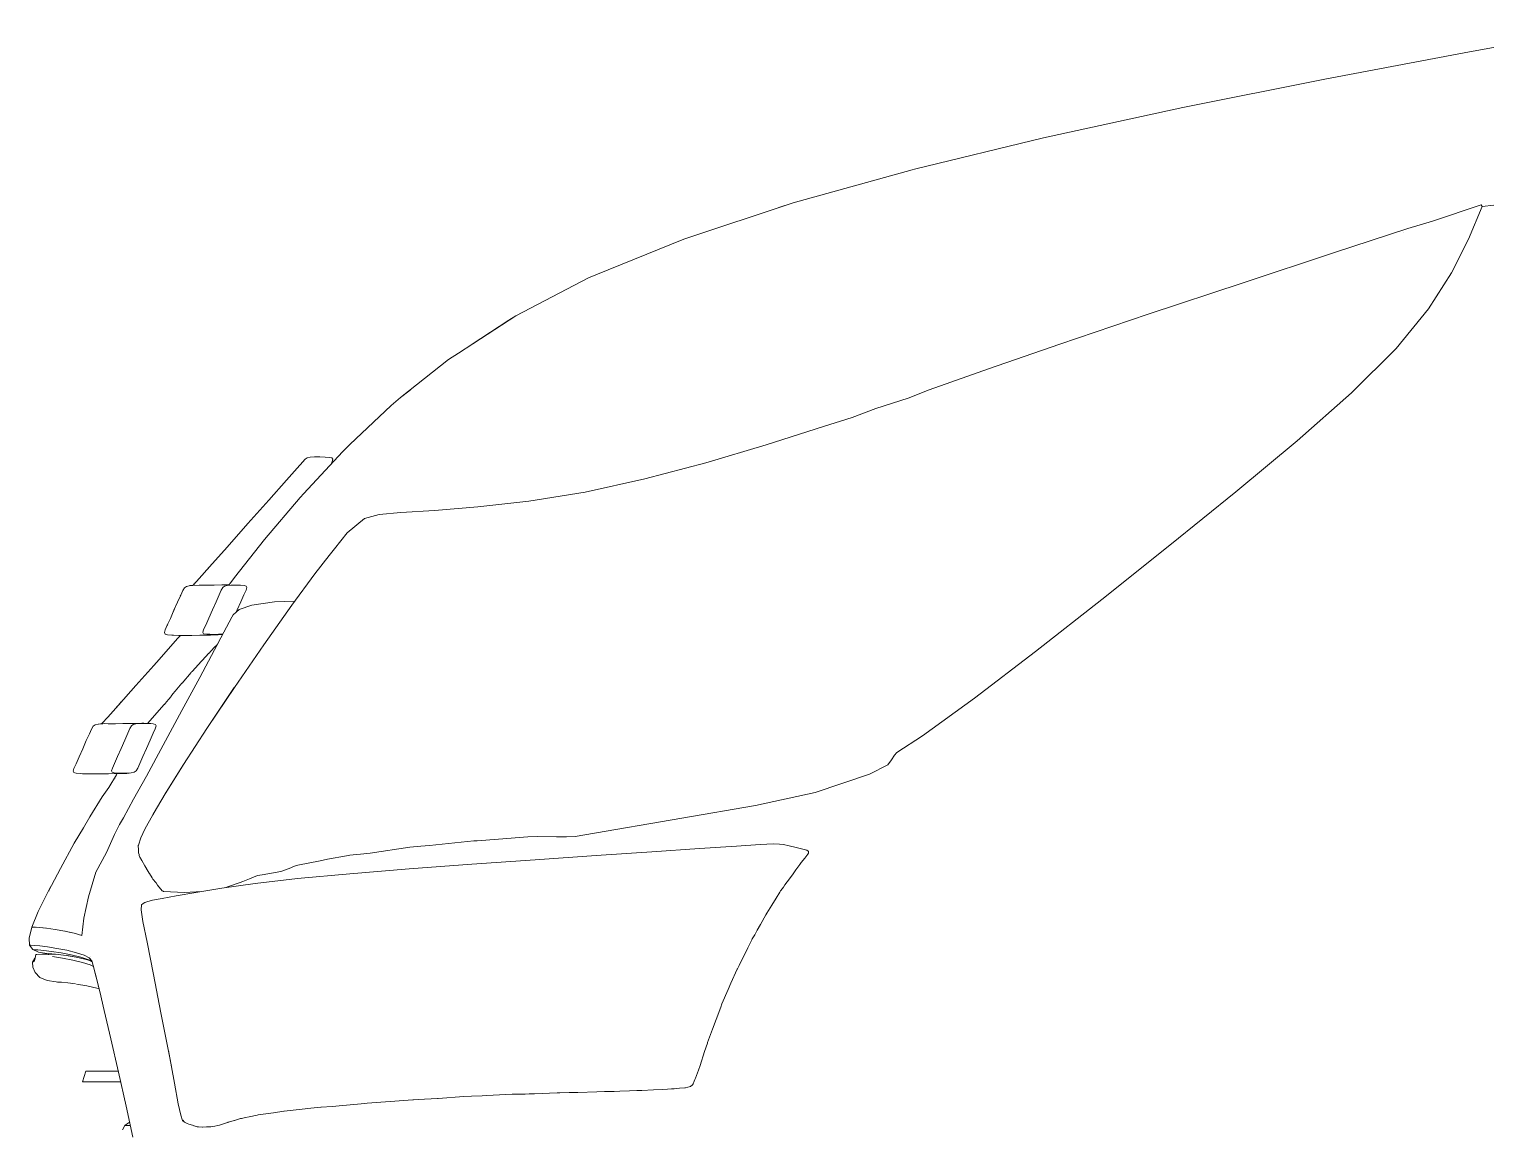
# Model space of a CAD drawing. Header units: millimetres. Extents: x -1879 to 2403, y -38 to 1439.
# Drawn here: x -1878 to -1277, y 485 to 939 of the extents above; entities that cross this region are included whole.
import ezdxf

# ---------------------------------------------------------------- set-up
doc = ezdxf.new("R2010")
doc.units = ezdxf.units.MM
doc.header["$MEASUREMENT"] = 0
for name, color, linetype, lineweight, true_color in [('CITROEN C4  01', 7, 'Continuous', 0, 0x9a0018), ('CITROEN C4  02', 7, 'Continuous', 0, 0xadadad), ('CITROEN C4  03', 7, 'Continuous', 0, 0x191922), ('CITROEN C4  05', 7, 'Continuous', 0, 0x0f0f12), ('CITROEN C4  08', 7, 'Continuous', 0, 0xe1e1e1)]:
    doc.layers.add(name, color=color, linetype=linetype, lineweight=lineweight, true_color=true_color)

msp = doc.modelspace()

# ---------------------------------------------------------------- linework, layer by layer
at = {"layer": 'CITROEN C4  01'}
for p, q in [((-1232.24, 938.57), (-1286.35, 928.81)), ((-1286.35, 928.81), (-1343.8, 917.99)), ((-1343.8, 917.99), (-1402.36, 906.25)), ((-1402.36, 906.25), (-1459.81, 893.73)), ((-1459.81, 893.73), (-1459.84, 893.72)), ((-1513.93, 880.56), (-1513.94, 880.56)), ((-1513.93, 880.56), (-1512.98, 880.82)), ((-1513.93, 880.56), (-1513.93, 880.56)), ((-1512.98, 880.82), (-1512.98, 880.82)), ((-1608.02, 852.01), (-1563.03, 866.91)), ((-1563.04, 866.91), (-1568.91, 864.97)), ((-1563.01, 866.92), (-1563, 866.92)), ((-1563, 866.92), (-1563, 866.93)), ((-1253.92, 868.4), (-1279.01, 865.41)), ((-1644.37, 837.23), (-1608.02, 852.01)), ((-1608.02, 852.01), (-1608.02, 852.01)), ((-1647.32, 835.94), (-1644.37, 837.23)), ((-1639.48, 839.22), (-1644.37, 837.23)), ((-1695.38, 808.6), (-1680.18, 818.55)), ((-1685.83, 814.85), (-1680.18, 818.55)), ((-1680.18, 818.55), (-1677.32, 820.28)), ((-1677.33, 820.27), (-1677.32, 820.28)), ((-1700.99, 804.97), (-1705.03, 802.27)), ((-1700.99, 804.97), (-1701.9, 804.37)), ((-1705.03, 802.27), (-1705.03, 802.27)), ((-1724.84, 786.58), (-1720.87, 789.72)), ((-1728.64, 783.36), (-1745.7, 767.25)), ((-1724.84, 786.58), (-1728.64, 783.36)), ((-1748.81, 764.17), (-1764.74, 747.04)), ((-1745.7, 767.25), (-1748.81, 764.17)), ((-1746.25, 766.71), (-1745.7, 767.25)), ((-1766.21, 745.33), (-1780.92, 728.06)), ((-1766.21, 745.33), (-1764.74, 747.04)), ((-1764.74, 747.04), (-1764.74, 747.04)), ((-1780.93, 728.06), (-1793.27, 712.44)), ((-1780.93, 728.06), (-1780.93, 728.06)), ((-1793.27, 712.44), (-1795.64, 709.18)), ((-1768.31, 702.7), (-1776.86, 702.38)), ((-1794.36, 695.99), (-1793.82, 697.01)), ((-1791.31, 699.18), (-1793.82, 697.01)), ((-1793.82, 697.01), (-1793.82, 697.01)), ((-1786.09, 701.05), (-1791.31, 699.18)), ((-1776.86, 702.38), (-1786.09, 701.05)), ((-1797.67, 689.81), (-1795.46, 693.94)), ((-1795.46, 693.94), (-1794.36, 695.99)), ((-1801.54, 682.57), (-1797.67, 689.81)), ((-1807.64, 671.19), (-1801.54, 682.57)), ((-1814.98, 657.49), (-1807.64, 671.19)), ((-1822.62, 643.31), (-1814.98, 657.49)), ((-1829.57, 630.51), (-1822.62, 643.31)), ((-1841.98, 631.04), (-1845.06, 625.83)), ((-1841.7, 631.52), (-1841.98, 631.04)), ((-1834.88, 620.92), (-1829.57, 630.51)), ((-1845.06, 625.83), (-1847.77, 621.94)), ((-1842.53, 629.48), (-1842.52, 629.49)), ((-1847.77, 621.94), (-1852.92, 613.73)), ((-1847.77, 621.94), (-1847.76, 621.94)), ((-1847.77, 621.94), (-1847.76, 621.94)), ((-1839.09, 613.31), (-1834.88, 620.92)), ((-1855.58, 609.2), (-1852.92, 613.73)), ((-1859.39, 602.81), (-1855.58, 609.2)), ((-1842.74, 606.45), (-1840.67, 610.6)), ((-1840.67, 610.6), (-1840.67, 610.6)), ((-1859.39, 602.81), (-1865.07, 592.35)), ((-1860.2, 601.32), (-1859.39, 602.81)), ((-1859.77, 601.86), (-1859.77, 601.85)), ((-1846.03, 599.04), (-1842.74, 606.45)), ((-1601.61, 600.62), (-1621.26, 599.3)), ((-1586.36, 601.64), (-1601.61, 600.62)), ((-1576.64, 602.28), (-1586.36, 601.64)), ((-1571.17, 602.55), (-1576.64, 602.28)), ((-1568.68, 602.45), (-1571.17, 602.55)), ((-1566.98, 602.3), (-1568.68, 602.45)), ((-1564.69, 601.8), (-1566.98, 602.3)), ((-1561.7, 601.04), (-1564.69, 601.8)), ((-1557.89, 600.06), (-1561.7, 601.04)), ((-1850.46, 590.85), (-1846.03, 599.04)), ((-1846.03, 599.04), (-1846.03, 599.04)), ((-1669.3, 596), (-1695.44, 594.16)), ((-1644.2, 597.74), (-1669.3, 596)), ((-1621.26, 599.3), (-1644.2, 597.74)), ((-1557.4, 599.93), (-1557.89, 600.06)), ((-1869.99, 583.07), (-1865.07, 592.35)), ((-1853.49, 580.72), (-1850.46, 590.85)), ((-1745.71, 590.25), (-1767.26, 588.23)), ((-1721.34, 592.23), (-1745.71, 590.25)), ((-1695.44, 594.16), (-1721.34, 592.23)), ((-1869.93, 583.23), (-1874.16, 574.67)), ((-1869.99, 583.07), (-1869.98, 583.07)), ((-1869, 584.91), (-1869.93, 583.23)), ((-1869.74, 582.79), (-1869.74, 582.79)), ((-1809.23, 582.53), (-1817.26, 581.09)), ((-1798.54, 584.27), (-1809.23, 582.53)), ((-1784.71, 586.2), (-1798.54, 584.27)), ((-1767.26, 588.23), (-1784.71, 586.2)), ((-1855.4, 571.87), (-1853.49, 580.72)), ((-1831.6, 577.39), (-1831.76, 575.31)), ((-1830.92, 577.91), (-1831.6, 577.39)), ((-1830.92, 577.91), (-1830.27, 578.34)), ((-1830.27, 578.34), (-1829.36, 578.62)), ((-1827.05, 579.28), (-1829.36, 578.62)), ((-1829.36, 578.62), (-1829.36, 578.62)), ((-1823.11, 580.06), (-1827.05, 579.28)), ((-1817.26, 581.09), (-1823.11, 580.06)), ((-1874.16, 574.67), (-1876.78, 568.21)), ((-1856.27, 564.75), (-1855.4, 571.87)), ((-1831.76, 575.31), (-1831.02, 570.56)), ((-1831.76, 575.31), (-1831.76, 575.31)), ((-1831.02, 570.56), (-1829.34, 562.05)), ((-1876.78, 568.21), (-1877.93, 563.69)), ((-1876.78, 568.21), (-1876.43, 568.22)), ((-1876.78, 568.21), (-1876.78, 568.21)), ((-1876.43, 568.22), (-1875.34, 568.19)), ((-1875.34, 568.19), (-1873.47, 568.04)), ((-1873.47, 568.04), (-1875.03, 568.16)), ((-1873.47, 568.04), (-1870.75, 567.74)), ((-1871.06, 567.78), (-1873.47, 568.04)), ((-1873.47, 568.04), (-1873.47, 568.04)), ((-1870.75, 567.74), (-1867.16, 567.22)), ((-1867.16, 567.22), (-1863.21, 566.52)), ((-1863.21, 566.52), (-1859.4, 565.68)), ((-1861, 566.03), (-1862.99, 566.47)), ((-1859.4, 565.68), (-1856.27, 564.75)), ((-1877.93, 563.69), (-1877.77, 560.72)), ((-1877.77, 560.72), (-1877.27, 560.72)), ((-1877.77, 560.72), (-1876.42, 558.92)), ((-1877.77, 560.72), (-1877.77, 560.72)), ((-1877.27, 560.72), (-1875.83, 560.64)), ((-1875.88, 558.9), (-1876.42, 558.92)), ((-1876.42, 558.92), (-1874.01, 557.9)), ((-1874.36, 558.81), (-1875.88, 558.9)), ((-1873.51, 560.44), (-1875.83, 560.64)), ((-1871.94, 558.59), (-1874.36, 558.81)), ((-1870.38, 560.06), (-1873.51, 560.44)), ((-1868.71, 558.19), (-1871.94, 558.59)), ((-1870.38, 560.06), (-1866.5, 559.45)), ((-1866.5, 559.45), (-1862.36, 558.64)), ((-1858.44, 557.67), (-1862.36, 558.64)), ((-1829.34, 562.05), (-1826.71, 548.68)), ((-1874.01, 557.9), (-1870.67, 557.29)), ((-1870.67, 557.29), (-1869.21, 557.2)), ((-1870.11, 557.26), (-1870.11, 557.26)), ((-1870.11, 557.26), (-1868.52, 557.15)), ((-1864.76, 557.56), (-1868.71, 558.19)), ((-1868.52, 557.15), (-1866.01, 556.9)), ((-1866.01, 556.9), (-1862.69, 556.48)), ((-1860.57, 556.75), (-1864.76, 557.56)), ((-1862.69, 556.48), (-1859.33, 555.96)), ((-1862.13, 556.5), (-1862.14, 556.5)), ((-1857.92, 555.69), (-1862.14, 556.5)), ((-1856.61, 555.78), (-1860.57, 556.75)), ((-1855.23, 556.61), (-1858.44, 557.67)), ((-1853.94, 554.73), (-1857.92, 555.69)), ((-1853.38, 554.71), (-1856.61, 555.78)), ((-1855.23, 556.61), (-1853.22, 555.48)), ((-1852.7, 554.33), (-1853.94, 554.73)), ((-1851.95, 553.9), (-1853.38, 554.71)), ((-1853.22, 555.48), (-1852.08, 554.24)), ((-1853.22, 555.48), (-1853.22, 555.48)), ((-1852.5, 556.1), (-1852.5, 556.1)), ((-1851.95, 553.9), (-1852.08, 554.24)), ((-1851.95, 553.9), (-1851.53, 552.41)), ((-1850.27, 547.56), (-1851.53, 552.41)), ((-1850.67, 549.19), (-1848.82, 541.62)), ((-1826.71, 548.68), (-1823.61, 532.87)), ((-1848.82, 541.62), (-1848.83, 541.63)), ((-1846.98, 533.79), (-1848.82, 541.62)), ((-1846.98, 533.79), (-1844.28, 522.16)), ((-1823.61, 532.87), (-1820.5, 517.06)), ((-1844.28, 522.16), (-1841.14, 508.45)), ((-1820.5, 517.06), (-1819.27, 510.78)), ((-1818.01, 503.9), (-1820.47, 517.29)), ((-1820.47, 517.29), (-1820.47, 517.29)), ((-1837.98, 494.35), (-1841.14, 508.45)), ((-1816.44, 495.38), (-1818.01, 503.9)), ((-1835.21, 481.57), (-1837.98, 494.35)), ((-1815.45, 490.61), (-1816.44, 495.38)), ((-1814.7, 488.47), (-1815.45, 490.61)), ((-1814.21, 488.61), (-1814.7, 488.47)), ((-1813.92, 487.74), (-1814.7, 488.47)), ((-1814.7, 488.47), (-1814.7, 488.47)), ((-1812.82, 487.23), (-1813.92, 487.74)), ((-1812.08, 486.99), (-1810.64, 486.47)), ((-1811.46, 486.81), (-1811.46, 486.81)), ((-1810.64, 486.47), (-1810.07, 486.2)), ((-1809.91, 486.36), (-1809.91, 486.35))]:
    msp.add_line(p, q, dxfattribs=at)
at = {"layer": 'CITROEN C4  01', "flags": 128}
for points in [[(-1512.98, 880.82), (-1459.81, 893.73), (-1459.81, 893.73)], [(-1562.99, 866.93), (-1513.93, 880.56), (-1513.93, 880.56)], [(-1700.99, 804.97), (-1677.32, 820.28), (-1647.32, 835.94)], [(-1724.84, 786.58), (-1705.03, 802.27), (-1705.03, 802.28)], [(-1840.67, 610.6), (-1840.67, 610.6), (-1839.09, 613.31)], [(-1567.05, 584.75), (-1566.41, 585.62), (-1564.57, 588.11), (-1563.04, 590.19), (-1561.86, 591.79), (-1560.24, 594.07), (-1559.64, 594.91), (-1558.25, 596.59), (-1557.01, 598.35), (-1556.72, 598.76), (-1556.72, 598.79), (-1556.72, 599.5), (-1556.79, 599.54), (-1557.4, 599.93), (-1557.4, 599.93)], [(-1823.04, 583.17), (-1822.75, 582.99), (-1822.48, 582.87)], [(-1580.43, 562.16), (-1580.05, 562.96), (-1579.84, 563.32), (-1578.83, 565.07), (-1577.79, 566.94), (-1576.52, 569.23), (-1574.26, 573.31), (-1573.89, 573.91), (-1571.81, 577.25), (-1570.04, 580.16), (-1568.51, 582.66), (-1568.19, 583.19), (-1568.11, 583.32), (-1567.05, 584.75)], [(-1698.76, 498.39), (-1695.59, 498.43), (-1691.23, 498.65), (-1689.3, 498.74), (-1678.76, 499.35), (-1673.47, 499.37), (-1671.87, 499.43), (-1669.61, 499.5), (-1660.24, 499.89), (-1659.14, 499.9), (-1655.28, 499.97), (-1652.58, 500.02), (-1651.79, 500.04), (-1643.9, 500.31), (-1640.75, 500.38), (-1636.82, 500.47), (-1634.4, 500.53), (-1630.46, 500.66), (-1627.42, 500.78), (-1625.4, 500.86), (-1620.63, 501.06), (-1620.55, 501.06), (-1616.93, 501.26), (-1614.76, 501.38), (-1613.09, 501.47), (-1612.08, 501.54), (-1609.86, 501.74), (-1607.64, 501.93), (-1607.44, 501.95), (-1607.4, 501.96), (-1606.44, 502.17), (-1605.35, 502.46), (-1605, 502.74), (-1604.73, 502.95), (-1604.56, 503.17), (-1604.22, 503.57), (-1603.78, 504.64), (-1603.47, 505.39), (-1603.23, 505.9), (-1602.4, 508.15), (-1602.02, 509.19), (-1601.35, 511.15), (-1599.49, 516.84), (-1598.32, 520.4), (-1598.26, 520.56), (-1596.21, 526.08), (-1594.7, 530.16), (-1592.82, 535.24), (-1592.35, 536.53), (-1589.82, 542.46), (-1588.7, 545.07), (-1586.07, 550.8), (-1585.97, 551.02), (-1585.68, 551.61), (-1585.28, 552.4), (-1581.68, 559.66), (-1580.43, 562.16)], [(-1739.55, 495.49), (-1738.63, 495.54), (-1729.17, 496.28), (-1719.82, 496.97), (-1719.47, 497), (-1717.64, 497.07), (-1709.63, 497.57), (-1709.32, 497.59), (-1698.76, 498.39)], [(-1772.82, 492.31), (-1765.45, 493.09), (-1761.79, 493.47), (-1757.76, 493.89)], [(-1757.76, 493.89), (-1757.49, 493.9), (-1753.06, 494.29), (-1748.64, 494.69), (-1739.55, 495.49)], [(-1812.82, 487.23), (-1812.08, 486.99), (-1812.08, 486.99)], [(-1806.56, 485.71), (-1806.47, 485.7), (-1804.86, 485.77), (-1804.57, 485.78), (-1803.63, 485.8), (-1802.97, 485.86), (-1802.21, 485.99), (-1801.38, 486.12), (-1800.18, 486.35), (-1799.46, 486.52)], [(-1799.46, 486.52), (-1798.63, 486.81), (-1797.77, 487.06), (-1796.23, 487.58), (-1796.03, 487.67), (-1795.83, 487.74), (-1795.77, 487.77), (-1793.42, 488.45), (-1793.35, 488.47), (-1791.19, 489.09), (-1790.79, 489.23), (-1790.35, 489.33), (-1788.81, 489.64), (-1787.29, 489.94), (-1783.89, 490.65), (-1783.48, 490.75), (-1778.33, 491.49), (-1777.23, 491.65), (-1773.01, 492.27), (-1772.82, 492.31)], [(-1810.07, 486.2), (-1810.07, 486.2), (-1808.99, 485.95), (-1808.62, 485.85), (-1808.44, 485.85)], [(-1808.44, 485.85), (-1808.09, 485.84), (-1806.56, 485.71)]]:
    msp.add_lwpolyline(points, dxfattribs=at)
at = {"layer": 'CITROEN C4  02'}
for p, q in [((-1767.42, 757.5), (-1771.87, 752.49)), ((-1765.09, 760.12), (-1767.42, 757.5)), ((-1764.23, 761.09), (-1765.09, 760.12)), ((-1764.16, 761.17), (-1764.23, 761.09)), ((-1763.35, 761.76), (-1764.16, 761.17)), ((-1762.14, 762.01), (-1763.35, 761.76)), ((-1760.26, 762.15), (-1762.14, 762.01)), ((-1758.06, 762.18), (-1760.26, 762.15)), ((-1755.9, 762.1), (-1758.06, 762.18)), ((-1754.14, 761.94), (-1755.9, 762.1)), ((-1753.15, 761.7), (-1754.14, 761.94)), ((-1753.43, 759.19), (-1753.01, 760.24)), ((-1752.81, 761.19), (-1753.15, 761.7)), ((-1753.01, 760.24), (-1752.81, 761.19)), ((-1752.81, 761.19), (-1752.88, 761.11)), ((-1771.87, 752.49), (-1779.11, 744.35)), ((-1779.11, 744.35), (-1787.73, 734.64)), ((-1787.73, 734.64), (-1796.34, 724.95)), ((-1796.34, 724.95), (-1803.54, 716.86)), ((-1803.54, 716.86), (-1807.91, 711.95)), ((-1803.54, 716.86), (-1804.26, 716.04)), ((-1813.12, 708.74), (-1813.94, 708.14)), ((-1811.91, 709.02), (-1813.12, 708.74)), ((-1813.12, 708.74), (-1813.12, 708.74)), ((-1813.12, 708.74), (-1813.12, 708.74)), ((-1811.67, 709.06), (-1811.91, 709.02)), ((-1810.86, 709.13), (-1811.67, 709.06)), ((-1811.67, 709.06), (-1810.86, 709.13)), ((-1810.86, 709.13), (-1810.55, 709.17)), ((-1810.86, 709.13), (-1810.86, 709.13)), ((-1810.86, 709.13), (-1810.86, 709.13)), ((-1807.78, 709.23), (-1810.71, 709.15)), ((-1810.25, 709.42), (-1810.55, 709.17)), ((-1807.91, 711.95), (-1810.25, 709.42)), ((-1809.85, 709.85), (-1810.25, 709.42)), ((-1807, 709.22), (-1807.79, 709.23)), ((-1804.76, 709.24), (-1807, 709.22)), ((-1801.69, 709.28), (-1804.76, 709.24)), ((-1798.44, 709.33), (-1801.69, 709.28)), ((-1795.5, 709.37), (-1798.44, 709.33)), ((-1797.39, 708.88), (-1798.12, 708.31)), ((-1796.32, 709.12), (-1797.39, 708.88)), ((-1794.66, 709.26), (-1796.32, 709.12)), ((-1789.31, 709.12), (-1790.83, 709.26)), ((-1788.44, 708.88), (-1789.31, 709.12)), ((-1788.2, 708.31), (-1788.44, 708.88)), ((-1815.47, 705.11), (-1816.74, 702.25)), ((-1815.64, 704.72), (-1815.47, 705.11)), ((-1814.63, 707.01), (-1815.47, 705.11)), ((-1813.94, 708.14), (-1814.63, 707.01)), ((-1799.62, 705.28), (-1800.9, 702.41)), ((-1798.78, 707.18), (-1799.62, 705.28)), ((-1798.12, 708.31), (-1798.78, 707.18)), ((-1790.66, 702.41), (-1789.38, 705.28)), ((-1789.38, 705.28), (-1788.54, 707.18)), ((-1788.54, 707.18), (-1788.2, 708.31)), ((-1818.22, 698.9), (-1819.71, 695.54)), ((-1818.43, 698.44), (-1818.22, 698.9)), ((-1816.74, 702.25), (-1818.22, 698.9)), ((-1818.22, 698.9), (-1818.02, 699.35)), ((-1802.39, 699.04), (-1803.88, 695.68)), ((-1800.9, 702.41), (-1802.39, 699.04)), ((-1792.58, 698.08), (-1792.15, 699.04)), ((-1792.15, 699.04), (-1790.66, 702.41)), ((-1821.82, 690.78), (-1822.14, 689.65)), ((-1820.98, 692.68), (-1821.82, 690.78)), ((-1821.1, 692.42), (-1820.98, 692.68)), ((-1819.71, 695.54), (-1820.98, 692.68)), ((-1820.98, 692.68), (-1820.81, 693.07)), ((-1806, 690.91), (-1806.34, 689.78)), ((-1805.16, 692.81), (-1806, 690.91)), ((-1803.88, 695.68), (-1805.16, 692.81)), ((-1816.73, 687.22), (-1825.36, 677.52)), ((-1822.14, 689.65), (-1822.1, 689.79)), ((-1822.14, 689.65), (-1822.14, 689.65)), ((-1822.14, 689.65), (-1821.86, 689.05)), ((-1821.86, 689.05), (-1820.88, 688.78)), ((-1821.86, 689.05), (-1821.86, 689.05)), ((-1821.41, 688.92), (-1821.86, 689.05)), ((-1820.88, 688.78), (-1819.13, 688.62)), ((-1819.13, 688.62), (-1820.88, 688.78)), ((-1819.13, 688.62), (-1818.36, 688.56)), ((-1818.36, 688.56), (-1819.13, 688.62)), ((-1818.36, 688.56), (-1818.36, 688.56)), ((-1816.19, 688.51), (-1818.36, 688.56)), ((-1818.36, 688.56), (-1816.19, 688.51)), ((-1815.59, 688.51), (-1816.73, 687.22)), ((-1816.19, 688.51), (-1813.96, 688.51)), ((-1816.19, 688.51), (-1815.59, 688.51)), ((-1813.96, 688.51), (-1810.89, 688.53)), ((-1810.89, 688.53), (-1807.64, 688.58)), ((-1807.64, 688.58), (-1804.84, 688.62)), ((-1806.34, 689.78), (-1806.11, 689.21)), ((-1806.11, 689.21), (-1804.66, 689.05)), ((-1804.84, 688.62), (-1803.12, 688.65)), ((-1803.47, 688.97), (-1804.66, 689.05)), ((-1801.71, 688.93), (-1803.47, 688.97)), ((-1800.9, 688.71), (-1803.12, 688.65)), ((-1799.93, 688.97), (-1801.71, 688.93)), ((-1800.06, 688.75), (-1800.9, 688.71)), ((-1800.06, 688.75), (-1798.22, 688.9)), ((-1799.93, 688.97), (-1798.03, 689.14)), ((-1798.22, 688.9), (-1798.15, 688.92)), ((-1825.36, 677.52), (-1833.97, 667.83)), ((-1826.79, 675.9), (-1825.36, 677.52)), ((-1833.97, 667.83), (-1841.16, 659.74)), ((-1841.16, 659.74), (-1839.96, 661.09)), ((-1845.53, 654.83), (-1847.87, 652.3)), ((-1841.16, 659.74), (-1845.53, 654.83)), ((-1841.16, 659.74), (-1841.89, 658.92)), ((-1829.1, 652.22), (-1822.23, 659.96)), ((-1852.25, 649.89), (-1853.09, 647.99)), ((-1852.37, 649.63), (-1852.25, 649.89)), ((-1851.56, 651.02), (-1852.25, 649.89)), ((-1850.75, 651.62), (-1851.56, 651.02)), ((-1849.53, 651.89), (-1850.75, 651.62)), ((-1850.75, 651.62), (-1850.75, 651.62)), ((-1850.75, 651.62), (-1850.75, 651.62)), ((-1849.3, 651.94), (-1849.53, 651.89)), ((-1848.49, 652.01), (-1849.3, 651.94)), ((-1849.3, 651.94), (-1848.49, 652.01)), ((-1847.56, 652.11), (-1848.49, 652.01)), ((-1848.49, 652.01), (-1848.17, 652.04)), ((-1848.49, 652.01), (-1848.49, 652.01)), ((-1848.49, 652.01), (-1848.49, 652.01)), ((-1847.87, 652.3), (-1848.17, 652.04)), ((-1846.94, 652.21), (-1847.56, 652.11)), ((-1845.41, 652.11), (-1846.94, 652.21)), ((-1844.63, 652.1), (-1845.41, 652.11)), ((-1845.41, 652.11), (-1845.41, 652.11)), ((-1842.39, 652.11), (-1844.63, 652.1)), ((-1839.32, 652.16), (-1842.39, 652.11)), ((-1836.06, 652.2), (-1839.32, 652.16)), ((-1836.41, 650.06), (-1837.25, 648.16)), ((-1835.74, 651.19), (-1836.41, 650.06)), ((-1833.26, 652.25), (-1836.06, 652.2)), ((-1835.01, 651.76), (-1835.74, 651.19)), ((-1833.94, 652), (-1835.01, 651.76)), ((-1832.28, 652.14), (-1833.94, 652)), ((-1831.54, 652.28), (-1833.26, 652.25)), ((-1830.65, 652.26), (-1831.54, 652.28)), ((-1828.55, 652.21), (-1830.65, 652.26)), ((-1826.85, 652.05), (-1828.55, 652.21)), ((-1826.85, 652.05), (-1825.91, 651.79)), ((-1826.8, 648.15), (-1825.96, 650.05)), ((-1825.96, 650.05), (-1825.63, 651.19)), ((-1825.91, 651.79), (-1825.91, 651.79)), ((-1825.91, 651.79), (-1825.63, 651.19)), ((-1854.36, 645.13), (-1855.85, 641.77)), ((-1854.96, 643.78), (-1854.36, 645.13)), ((-1853.09, 647.99), (-1854.36, 645.13)), ((-1854.36, 645.13), (-1853.85, 646.28)), ((-1838.52, 645.29), (-1840.02, 641.92)), ((-1837.25, 648.16), (-1838.52, 645.29)), ((-1829.57, 641.92), (-1828.08, 645.28)), ((-1828.08, 645.28), (-1826.8, 648.15)), ((-1857.34, 638.42), (-1858.61, 635.56)), ((-1855.85, 641.77), (-1857.34, 638.42)), ((-1841.51, 638.56), (-1842.78, 635.69)), ((-1840.02, 641.92), (-1841.51, 638.56)), ((-1832.34, 635.68), (-1831.06, 638.56)), ((-1831.06, 638.56), (-1829.57, 641.92)), ((-1859.45, 633.66), (-1859.77, 632.53)), ((-1859.77, 632.53), (-1859.77, 632.53)), ((-1859.77, 632.53), (-1859.49, 631.93)), ((-1859.77, 632.53), (-1859.77, 632.53)), ((-1859.77, 632.53), (-1859.77, 632.53)), ((-1859.49, 631.93), (-1859.77, 632.53)), ((-1859.49, 631.93), (-1858.51, 631.66)), ((-1859.49, 631.93), (-1859.49, 631.93)), ((-1859.03, 631.8), (-1859.49, 631.93)), ((-1858.61, 635.56), (-1859.45, 633.66)), ((-1858.51, 631.66), (-1856.75, 631.5)), ((-1856.75, 631.5), (-1858.51, 631.66)), ((-1856.75, 631.5), (-1855.99, 631.44)), ((-1855.99, 631.44), (-1856.75, 631.5)), ((-1855.99, 631.44), (-1855.99, 631.44)), ((-1853.81, 631.39), (-1855.99, 631.44)), ((-1855.99, 631.44), (-1853.81, 631.39)), ((-1853.81, 631.39), (-1851.58, 631.39)), ((-1853.81, 631.39), (-1851.58, 631.39)), ((-1851.58, 631.39), (-1848.52, 631.41)), ((-1851.58, 631.39), (-1851.58, 631.39)), ((-1848.52, 631.41), (-1845.27, 631.46)), ((-1845.27, 631.46), (-1848.52, 631.41)), ((-1848.52, 631.41), (-1848.52, 631.41)), ((-1845.27, 631.46), (-1842.46, 631.5)), ((-1842.46, 631.5), (-1845.27, 631.46)), ((-1843.63, 633.79), (-1843.97, 632.65)), ((-1843.97, 632.65), (-1843.74, 632.09)), ((-1843.74, 632.09), (-1842.88, 631.85)), ((-1842.78, 635.69), (-1843.63, 633.79)), ((-1836.5, 631.73), (-1842.88, 631.85)), ((-1842.46, 631.5), (-1840.74, 631.53)), ((-1842.46, 631.5), (-1841.7, 631.52)), ((-1838.52, 631.59), (-1840.74, 631.53)), ((-1837.68, 631.62), (-1838.52, 631.59)), ((-1837.68, 631.62), (-1835.84, 631.78)), ((-1835.84, 631.78), (-1834.66, 632.05)), ((-1834.66, 632.05), (-1833.86, 632.64)), ((-1834.66, 632.05), (-1834.66, 632.05)), ((-1833.18, 633.78), (-1833.86, 632.64)), ((-1832.34, 635.68), (-1833.18, 633.78))]:
    msp.add_line(p, q, dxfattribs=at)
for points in [[(-1794.66, 709.26), (-1790.83, 709.26)], [(-1832.28, 652.14), (-1827.83, 652.14)]]:
    msp.add_lwpolyline(points, dxfattribs=at)
at = {"layer": 'CITROEN C4  02', "flags": 128}
for points in [[(-1800.3, 684.9), (-1800.62, 684.56), (-1801.37, 683.78), (-1803, 682.03), (-1803.77, 681.22), (-1803.86, 681.13)], [(-1803.86, 681.13), (-1806.65, 678.12), (-1806.87, 677.89), (-1810.78, 673.67), (-1810.96, 673.47), (-1810.99, 673.43), (-1811.16, 673.23), (-1814.91, 668.89), (-1814.98, 668.81), (-1817.75, 665.59), (-1818.68, 664.4), (-1819.38, 663.48), (-1819.57, 663.24), (-1820.36, 662.26), (-1820.48, 662.12), (-1821.83, 660.45), (-1822.17, 660.03), (-1822.23, 659.96), (-1822.23, 659.96)]]:
    msp.add_lwpolyline(points, dxfattribs=at)
at = {"layer": 'CITROEN C4  03'}
for p, q in [((-1875.52, 555.39), (-1876.57, 553.79)), ((-1876.57, 553.79), (-1876.28, 553.87)), ((-1876.57, 553.79), (-1876.46, 551.74)), ((-1876.57, 553.79), (-1876.57, 553.79)), ((-1876.28, 553.87), (-1875.78, 554.34)), ((-1875.78, 554.34), (-1875.42, 555.45)), ((-1875.78, 554.34), (-1875.78, 554.34)), ((-1875.43, 555.43), (-1875.52, 555.39)), ((-1875.43, 555.42), (-1875.52, 555.39)), ((-1875.52, 555.39), (-1875.52, 555.39)), ((-1875.42, 555.45), (-1875.13, 556.88)), ((-1875.13, 556.88), (-1874.8, 556.95)), ((-1875.13, 556.88), (-1875.13, 556.88)), ((-1874.8, 556.95), (-1872.71, 557)), ((-1872.71, 557), (-1869.9, 557.02)), ((-1870.08, 556.86), (-1869.85, 556.88)), ((-1867.76, 557.01), (-1870.01, 556.88)), ((-1867.39, 557.02), (-1869.92, 556.94)), ((-1869.92, 556.94), (-1869.92, 556.94)), ((-1869.9, 557.02), (-1867.39, 557.03)), ((-1864.23, 555.43), (-1868.26, 556.06)), ((-1868.26, 556.06), (-1864.23, 555.43)), ((-1867.11, 557.01), (-1867.75, 557.01)), ((-1867.39, 557.03), (-1867.28, 557.03)), ((-1867.39, 557.02), (-1867.39, 557.03)), ((-1867.39, 557.02), (-1867.39, 557.02)), ((-1859.98, 554.63), (-1864.23, 555.43)), ((-1864.23, 555.43), (-1859.98, 554.63)), ((-1855.98, 553.68), (-1859.98, 554.63)), ((-1859.98, 554.63), (-1855.98, 553.68)), ((-1852.71, 552.63), (-1855.98, 553.68)), ((-1855.98, 553.68), (-1852.71, 552.63)), ((-1851.4, 551.91), (-1852.71, 552.63)), ((-1852.71, 552.63), (-1851.4, 551.91)), ((-1876.46, 551.74), (-1875.49, 549.43)), ((-1876.46, 551.74), (-1876.46, 551.74)), ((-1875.49, 549.43), (-1873.54, 547.41)), ((-1875.49, 549.43), (-1875.49, 549.43)), ((-1873.54, 547.41), (-1870.49, 546.19)), ((-1873.54, 547.41), (-1873.54, 547.41)), ((-1870.49, 546.19), (-1866.75, 545.58)), ((-1866.75, 545.58), (-1865.91, 545.54)), ((-1866.18, 545.56), (-1864.57, 545.44)), ((-1866.18, 545.56), (-1866.18, 545.56)), ((-1864.57, 545.44), (-1862.04, 545.19)), ((-1862.04, 545.19), (-1864.57, 545.44)), ((-1862.39, 545.34), (-1862.4, 545.35)), ((-1862.04, 545.19), (-1858.89, 544.8)), ((-1858.89, 544.8), (-1862.04, 545.19)), ((-1858.35, 544.71), (-1854.09, 543.94)), ((-1854.09, 543.94), (-1850.09, 543.05)), ((-1850.09, 543.05), (-1849.1, 542.75)), ((-1849.33, 543.7), (-1849.47, 543.83)), ((-1838.5, 486.42), (-1839.38, 484.58)), ((-1836.99, 487.53), (-1838.5, 486.42)), ((-1838.5, 486.42), (-1837.95, 486.42)), ((-1837.95, 486.42), (-1836.48, 486.42)), ((-1836.52, 487.64), (-1836.99, 487.53)), ((-1836.48, 486.42), (-1836.26, 486.42)), ((-1839.38, 484.58), (-1839.38, 484.58))]:
    msp.add_line(p, q, dxfattribs=at)
at = {"layer": 'CITROEN C4  05'}
for p, q in [((-1854.55, 508.78), (-1855.97, 504.42)), ((-1855.97, 504.42), (-1843.94, 504.42)), ((-1854.55, 508.78), (-1842.6, 508.78)), ((-1843.94, 504.42), (-1840.24, 504.42)), ((-1843.67, 504.42), (-1840.24, 504.42)), ((-1842.6, 508.78), (-1841.22, 508.78)), ((-1842.6, 508.78), (-1841.22, 508.78))]:
    msp.add_line(p, q, dxfattribs=at)
at = {"layer": 'CITROEN C4  08'}
for p, q in [((-1279.4, 866.14), (-1299.52, 859.32)), ((-1279.01, 865.41), (-1284.67, 851.99)), ((-1279.01, 865.41), (-1279.4, 866.14)), ((-1299.52, 859.32), (-1309.62, 856.4)), ((-1309.62, 856.4), (-1340.29, 846.28)), ((-1311.52, 854.79), (-1311.52, 854.79)), ((-1284.67, 851.99), (-1291.62, 838.08)), ((-1340.29, 846.28), (-1377.47, 833.98)), ((-1291.62, 838.08), (-1301.1, 823.2)), ((-1301.1, 823.2), (-1314.4, 806.86)), ((-1453.12, 808.62), (-1482.48, 798.44)), ((-1314.4, 806.86), (-1332.8, 788.59)), ((-1482.48, 798.44), (-1506.96, 789.8)), ((-1482.48, 798.44), (-1482.48, 798.44)), ((-1506.96, 789.8), (-1515.62, 786.35)), ((-1332.8, 788.59), (-1355.21, 768.74)), ((-1528.87, 782.1), (-1538.74, 778.35)), ((-1515.62, 786.35), (-1528.87, 782.1)), ((-1550.5, 774.74), (-1574.15, 767.11)), ((-1538.74, 778.35), (-1550.5, 774.74)), ((-1552.91, 772.98), (-1552.91, 772.98)), ((-1355.21, 768.74), (-1380.56, 747.67)), ((-1574.15, 767.11), (-1598.98, 759.71)), ((-1574.15, 767.11), (-1574.15, 767.11)), ((-1648.73, 747.61), (-1671.96, 743.9)), ((-1380.56, 747.67), (-1407.76, 725.75)), ((-1724.66, 739.19), (-1733.67, 738.43)), ((-1710.8, 740.08), (-1724.66, 739.19)), ((-1710.8, 740.08), (-1692.94, 741.52)), ((-1671.96, 743.9), (-1692.94, 741.52)), ((-1739.72, 736.67), (-1746.79, 730.79)), ((-1733.67, 738.43), (-1739.72, 736.67)), ((-1752.13, 724.21), (-1746.79, 730.79)), ((-1746.79, 730.79), (-1746.81, 730.77)), ((-1760.11, 713.86), (-1754.24, 721.51)), ((-1754.24, 721.51), (-1752.13, 724.21)), ((-1754.22, 721.52), (-1754.24, 721.51)), ((-1752.13, 724.21), (-1752.13, 724.21)), ((-1407.76, 725.75), (-1435.76, 703.33)), ((-1769.6, 700.95), (-1760.11, 713.86)), ((-1435.76, 703.33), (-1463.07, 681.82)), ((-1781.17, 684.63), (-1769.6, 700.95)), ((-1769.6, 700.95), (-1769.6, 700.95)), ((-1793.35, 666.99), (-1781.17, 684.63)), ((-1781.17, 684.63), (-1781.17, 684.64)), ((-1780.4, 685.6), (-1780.4, 685.6)), ((-1463.07, 681.82), (-1488.21, 662.59)), ((-1793.36, 666.99), (-1804.66, 650.11)), ((-1804.08, 650.97), (-1793.35, 666.99)), ((-1793.35, 666.99), (-1793.35, 666.99)), ((-1793.35, 666.99), (-1793.35, 666.99)), ((-1488.21, 662.59), (-1509.7, 647.04)), ((-1804.66, 650.11), (-1814.28, 635.3)), ((-1509.7, 647.04), (-1520.28, 640.26)), ((-1814.28, 635.3), (-1821.52, 623.66)), ((-1814.28, 635.3), (-1821.43, 623.87)), ((-1553.89, 623.73), (-1531.56, 631.34)), ((-1531.56, 631.34), (-1523.99, 635.09)), ((-1821.43, 623.87), (-1825.44, 617.13)), ((-1578.46, 618.31), (-1553.89, 623.73)), ((-1830.27, 608.66), (-1826.96, 614.57)), ((-1825.44, 617.13), (-1826.96, 614.57)), ((-1825.44, 617.13), (-1825.44, 617.13)), ((-1825.44, 617.13), (-1825.44, 617.13)), ((-1648.89, 606.23), (-1608.91, 613.13)), ((-1608.91, 613.13), (-1578.46, 618.31)), ((-1831.95, 604.98), (-1830.27, 608.66)), ((-1830.27, 608.66), (-1830.27, 608.66)), ((-1832.91, 602.07), (-1832.95, 601.86)), ((-1831.95, 604.98), (-1832.91, 602.07)), ((-1831.95, 604.98), (-1831.95, 604.98)), ((-1652.81, 605.57), (-1648.89, 606.23)), ((-1822.48, 582.87), (-1813.88, 582.54)), ((-1813.88, 582.54), (-1806.79, 582.93)), ((-1796.89, 584.5), (-1796.23, 584.88))]:
    msp.add_line(p, q, dxfattribs=at)
at = {"layer": 'CITROEN C4  08', "flags": 128}
for points in [[(-1453.12, 808.62), (-1416.6, 820.95), (-1377.47, 833.98)], [(-1648.73, 747.61), (-1624.12, 753.04), (-1598.98, 759.71)], [(-1523.99, 635.09), (-1522.51, 637.2), (-1521.2, 639.08), (-1520.28, 640.26)], [(-1832.95, 601.86), (-1832.84, 600.09), (-1832.83, 598.87), (-1832.63, 598.16), (-1832.51, 597.78)], [(-1742.97, 598.12), (-1741.41, 598.28), (-1737.36, 598.73), (-1720.98, 601.2)], [(-1720.98, 601.2), (-1716.48, 601.56), (-1712.95, 601.87), (-1694.61, 603.81), (-1693.24, 603.86), (-1684.46, 604.43), (-1672.41, 605.39), (-1668.32, 605.64)], [(-1668.32, 605.64), (-1660.62, 605.5), (-1656.45, 605.5), (-1652.81, 605.57)], [(-1832.51, 597.78), (-1832.29, 597.06), (-1832.04, 596.61)], [(-1832.04, 596.61), (-1831.88, 596.31), (-1831.48, 595.64), (-1830.97, 594.73), (-1830.77, 594.4)], [(-1767.21, 593.78), (-1757.98, 595.54), (-1754.96, 596.2)], [(-1754.96, 596.2), (-1747.07, 597.66), (-1745.75, 597.89), (-1742.97, 598.12)], [(-1830.77, 594.4), (-1830.3, 593.54), (-1828.86, 591.16), (-1828.49, 590.52), (-1828.32, 590.29), (-1827.22, 588.52), (-1826.88, 588), (-1825.73, 586.66), (-1825.63, 586.53)], [(-1789.91, 587.04), (-1787.06, 588.18), (-1783.76, 589.5)], [(-1783.76, 589.5), (-1781.92, 589.82), (-1774.2, 591.2), (-1770.77, 592.42)], [(-1770.77, 592.42), (-1768.52, 593.28), (-1767.21, 593.78)], [(-1825.63, 586.53), (-1824.98, 585.5), (-1823.08, 583.19), (-1823.04, 583.17)], [(-1796.23, 584.88), (-1790.96, 586.67), (-1789.91, 587.04)]]:
    msp.add_lwpolyline(points, dxfattribs=at)

doc.saveas('drawing.dxf')
